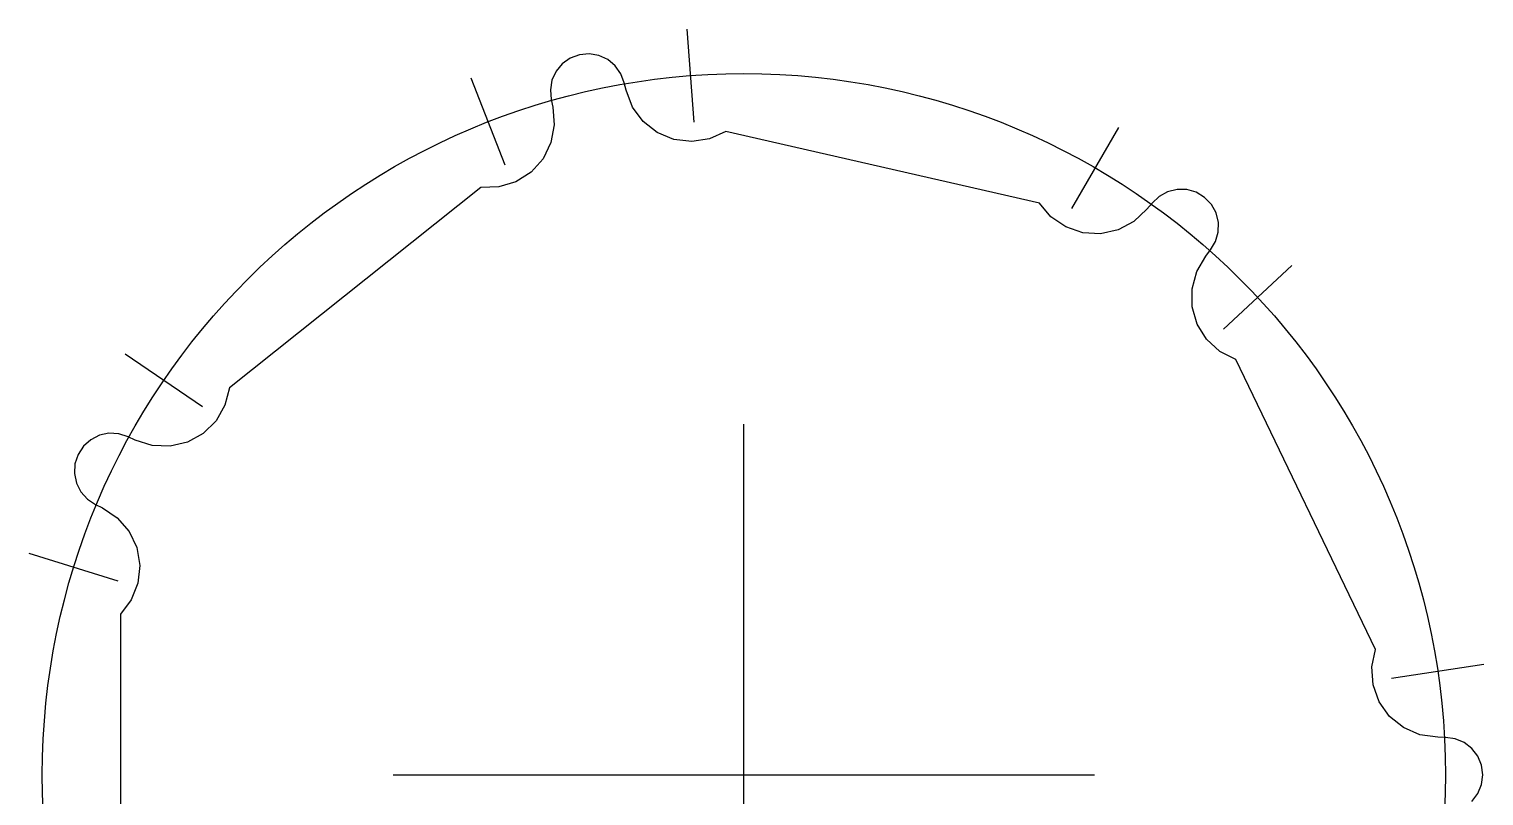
# Model space of a CAD drawing. Extents: x 0 to 147, y 0 to 148.
# Drawn here: x 6.8 to 147, y 73.7 to 147.6 of the extents above; entities that cross this region are included whole.
import ezdxf

# ---------------------------------------------------------------- set-up
doc = ezdxf.new("R2010")
doc.units = 0

msp = doc.modelspace()

# ---------------------------------------------------------------- linework, layer by layer
at = {"layer": 'a'}
for p, q in [((75.70941, 41.90731), (75.70941, 109.51151)), ((41.90731, 75.70941), (109.51151, 75.70941))]:
    msp.add_line(p, q, dxfattribs=at)
msp.add_lwpolyline([(145.86515, 73.15787), (146.4386, 73.9052), (146.79908, 74.77548), (146.92204, 75.70941), (146.79908, 76.64334), (146.4386, 77.51362), (145.86515, 78.26095), (145.11782, 78.8344), (144.24754, 79.19488), (143.31361, 79.31783), (142.56992, 79.34545), (140.85722, 79.58025), (139.27089, 80.26732), (137.928, 81.35596), (136.92764, 82.76584), (136.34362, 84.39292), (136.21904, 86.11715), (136.56309, 87.81129), (123.11269, 115.74133), (121.57364, 116.52862), (120.30326, 117.70106), (119.39529, 119.17214), (118.91671, 120.8333), (118.90286, 122.56197), (119.35475, 124.23059), (120.23903, 125.71603), (120.68112, 126.31469), (121.16729, 127.12152), (121.42806, 128.0267), (121.44568, 128.96852), (121.21893, 129.88281), (120.76327, 130.70726), (120.10976, 131.38568), (119.30292, 131.87185), (118.39775, 132.13262), (117.45593, 132.15024), (116.54164, 131.92349), (115.71719, 131.46783), (115.03876, 130.81432), (114.55349, 130.2501), (113.30206, 129.05744), (111.77583, 128.24559), (110.08742, 127.87443), (108.36142, 127.97136), (106.72518, 128.52922), (105.29945, 129.50686), (104.18942, 130.83213), (73.96666, 137.73028), (72.39155, 137.01787), (70.68283, 136.75566), (68.96658, 136.96297), (67.36945, 137.62453), (66.00928, 138.6915), (64.98645, 140.08517), (64.37642, 141.70268), (64.18401, 142.42158), (63.85632, 143.30474), (63.31122, 144.07298), (62.58586, 144.67397), (61.72966, 145.06674), (60.80098, 145.22453), (59.86311, 145.13659), (58.97996, 144.8089), (58.21171, 144.26379), (57.61072, 143.53843), (57.21795, 142.68223), (57.06016, 141.75356), (57.14811, 140.81568), (57.28667, 140.08449), (57.43887, 138.36248), (57.12202, 136.66304), (56.3595, 135.11158), (55.20757, 133.82257), (53.75123, 132.89113), (52.09796, 132.38599), (50.36973, 132.34443), (26.13295, 113.01625), (25.70787, 111.3406), (24.84751, 109.84118), (23.61536, 108.62862), (22.10234, 107.79241), (20.4201, 107.39423), (18.69276, 107.46349), (17.04779, 107.99506), (16.36577, 108.29285), (15.47098, 108.58729), (14.53047, 108.64011), (13.60834, 108.44771), (12.76743, 108.02319), (12.06505, 107.3955), (11.54905, 106.60741), (11.25461, 105.71262), (11.2018, 104.77212), (11.3942, 103.84999), (11.81871, 103.00908), (12.4464, 102.30669), (13.23449, 101.7907), (13.89255, 101.44314), (15.33377, 100.48848), (16.46489, 99.18117), (17.20245, 97.61769), (17.49203, 95.91339), (17.31224, 94.19404), (16.67637, 92.5865), (15.63133, 91.20941), (15.63133, 60.20941)], dxfattribs=at)
at = {"layer": 'c'}
for p, q in [((70.92221, 138.63177), (70.23945, 147.60583)), ((52.72155, 134.47759), (49.44299, 142.85918)), ((107.32352, 130.3234), (111.83237, 138.11252)), ((121.91932, 118.68365), (128.50983, 124.81269)), ((23.52996, 111.19807), (16.08806, 116.25951)), ((15.4299, 94.37813), (6.83276, 97.04069)), ((138.11943, 85.04377), (147.02042, 86.37505))]:
    msp.add_line(p, q, dxfattribs=at)
msp.add_circle((75.70941, 75.70941), 67.6042, dxfattribs=at)

doc.saveas('drawing.dxf')
